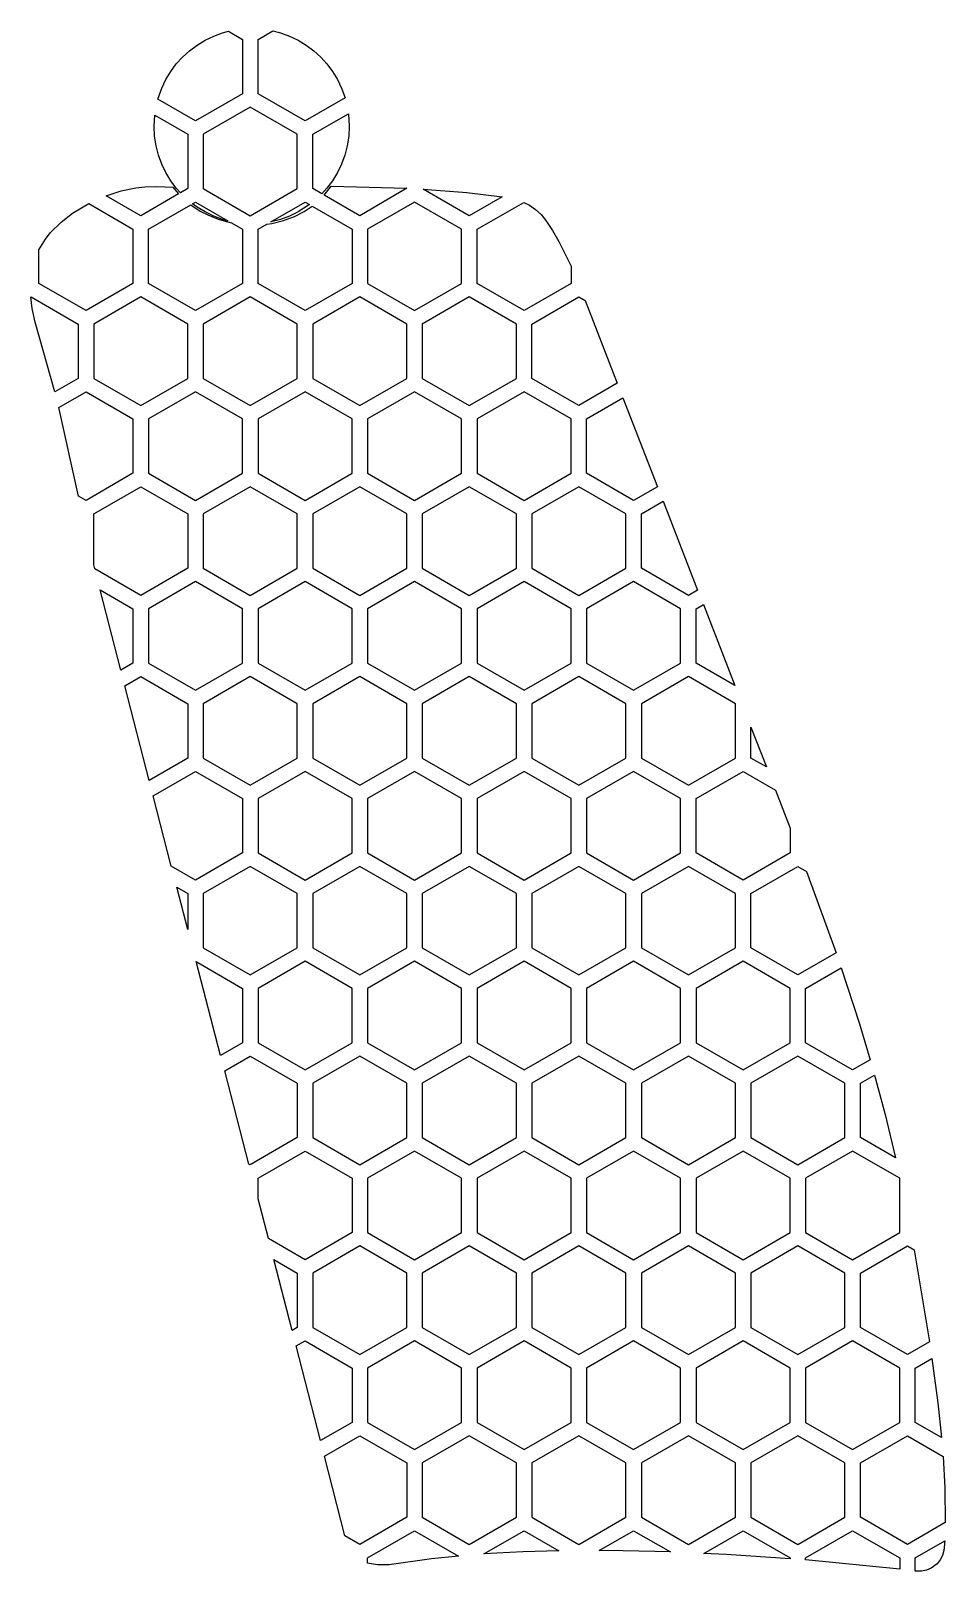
# Model space of a CAD drawing. Header units: millimetres. Extents: x 115.8 to 145.3, y -156.4 to -106.8.
import ezdxf

# ---------------------------------------------------------------- set-up
doc = ezdxf.new("R2010")
doc.units = ezdxf.units.MM

# ---------------------------------------------------------------- blocks, each defined once
blk = doc.blocks.new('HEX')
blk.add_lwpolyline([(1.516, 0.875), (0, 1.75), (-1.516, 0.875), (-1.516, -0.875), (0, -1.75), (1.516, -0.875)], close=True)

msp = doc.modelspace()

# ---------------------------------------------------------------- linework, layer by layer
for points in [[(119.894, -109.005), (120.017, -108.649), (120.149, -108.374), (120.307, -108.115), (120.488, -107.872), (120.691, -107.649), (120.915, -107.446), (121.157, -107.264), (121.417, -107.107), (121.692, -106.974), (121.981, -106.868), (122.171, -106.819), (122.622, -107.08), (122.622, -108.83), (121.107, -109.705), (119.894, -109.005)], [(123.852, -106.868), (124.141, -106.974), (124.416, -107.107), (124.676, -107.264), (124.918, -107.446), (125.142, -107.649), (125.345, -107.872), (125.526, -108.115), (125.684, -108.374), (125.816, -108.649), (125.928, -108.96), (124.638, -109.705), (123.122, -108.83), (123.122, -107.08), (123.601, -106.804), (123.852, -106.868)], [(120.488, -111.876), (120.307, -111.634), (120.149, -111.374), (120.017, -111.099), (119.911, -110.81), (119.833, -110.508), (119.785, -110.196), (119.769, -109.874), (119.79, -109.522), (120.857, -110.138), (120.857, -111.888), (120.622, -112.023), (120.488, -111.876)], [(125.922, -110.81), (125.816, -111.099), (125.684, -111.374), (125.526, -111.634), (125.345, -111.876), (125.18, -112.057), (124.888, -111.888), (124.888, -110.138), (126.036, -109.475), (126.064, -109.874), (126.048, -110.196), (126, -110.508), (125.922, -110.81)], [(118.228, -112.12), (118.713, -111.962), (119.181, -111.866), (119.47, -111.833), (119.862, -111.816), (120.376, -111.844), (120.562, -112.058), (119.341, -112.763), (118.228, -112.12)], [(125.252, -112.098), (125.48, -111.814), (127.919, -111.877), (126.403, -112.763), (125.252, -112.098)], [(128.443, -111.902), (129.854, -112.009), (130.995, -112.151), (129.934, -112.763), (128.443, -111.902)], [(116.266, -113.519), (116.424, -113.317), (116.775, -112.966), (117.145, -112.68), (117.663, -112.371), (119.091, -113.196), (119.091, -114.946), (117.576, -115.821), (116.06, -114.946), (116.06, -113.861), (116.266, -113.519)], [(120.954, -112.409), (121.258, -112.612), (121.5, -112.739), (121.838, -112.875), (122.27, -112.992), (122.622, -113.196), (122.622, -114.946), (121.107, -115.821), (119.591, -114.946), (119.591, -113.196), (120.954, -112.409)], [(121.981, -112.88), (121.692, -112.774), (121.417, -112.641), (121.157, -112.484), (121.012, -112.375), (121.107, -112.321), (122.15, -112.923), (121.981, -112.88)], [(123.567, -113.008), (123.946, -112.919), (124.295, -112.791), (124.612, -112.626), (124.866, -112.453), (126.153, -113.196), (126.153, -114.946), (124.638, -115.821), (123.122, -114.946), (123.122, -113.196), (123.409, -113.031), (123.567, -113.008)], [(124.782, -112.404), (124.416, -112.641), (124.141, -112.774), (123.852, -112.88), (123.53, -112.96), (124.638, -112.321), (124.782, -112.404)], [(131.696, -112.331), (131.872, -112.421), (132.071, -112.561), (132.246, -112.728), (132.401, -112.916), (132.613, -113.234), (132.819, -113.589), (133.216, -114.386), (133.216, -114.946), (131.7, -115.821), (130.184, -114.946), (130.184, -113.196), (131.696, -112.331)], [(116.571, -118.439), (115.939, -116.189), (115.844, -115.75), (115.796, -115.387), (115.81, -115.379), (117.326, -116.254), (117.326, -118.004), (116.571, -118.439)], [(133.667, -115.495), (134.705, -118.163), (133.466, -118.879), (131.95, -118.004), (131.95, -116.254), (133.466, -115.379), (133.667, -115.495)], [(117.334, -121.797), (116.697, -118.945), (117.576, -118.437), (119.091, -119.312), (119.091, -121.062), (117.576, -121.937), (117.334, -121.797)], [(134.888, -118.635), (136, -121.493), (135.231, -121.937), (133.716, -121.062), (133.716, -119.312), (134.888, -118.635)], [(117.832, -124.011), (117.826, -122.37), (119.341, -121.495), (120.857, -122.37), (120.857, -124.12), (119.341, -124.995), (117.865, -124.142), (117.832, -124.011)], [(136.183, -121.964), (137.295, -124.823), (136.997, -124.995), (135.481, -124.12), (135.481, -122.37), (136.183, -121.964)], [(118.695, -127.407), (118.035, -124.818), (119.091, -125.428), (119.091, -127.178), (118.695, -127.407)], [(137.479, -125.294), (138.07, -126.815), (138.491, -127.896), (137.247, -127.178), (137.247, -125.428), (137.479, -125.294)], [(119.609, -130.956), (118.824, -127.909), (119.341, -127.611), (120.857, -128.486), (120.857, -130.236), (119.609, -130.956)], [(139.012, -129.237), (139.514, -130.525), (139.012, -130.236), (139.012, -129.237)], [(120.325, -133.718), (119.739, -131.459), (121.107, -130.669), (122.622, -131.544), (122.622, -133.294), (121.107, -134.169), (120.325, -133.718)], [(139.803, -131.27), (140.278, -132.496), (140.278, -133.294), (138.762, -134.169), (137.247, -133.294), (137.247, -131.544), (138.762, -130.669), (139.803, -131.27)], [(140.809, -133.889), (141.762, -136.514), (140.528, -137.227), (139.012, -136.352), (139.012, -134.602), (140.528, -133.727), (140.809, -133.889)], [(120.502, -134.397), (120.857, -134.602), (120.857, -135.759), (120.502, -134.397)], [(121.916, -139.818), (121.128, -136.797), (122.622, -137.66), (122.622, -139.41), (121.916, -139.818)], [(141.928, -136.996), (142.516, -138.805), (142.859, -139.958), (142.293, -140.285), (140.778, -139.41), (140.778, -137.66), (141.928, -136.996)], [(122.831, -143.319), (122.048, -140.319), (122.872, -139.843), (124.388, -140.718), (124.388, -142.468), (122.872, -143.343), (122.831, -143.319)], [(143, -140.455), (143.338, -141.726), (143.675, -143.122), (142.543, -142.468), (142.543, -140.718), (143, -140.455)], [(123.456, -145.719), (123.122, -144.437), (123.122, -143.776), (124.638, -142.901), (126.153, -143.776), (126.153, -145.526), (124.638, -146.401), (123.456, -145.719)], [(124.224, -148.679), (123.633, -146.398), (124.388, -146.834), (124.388, -148.584), (124.224, -148.679)], [(144.277, -146.085), (144.767, -149.05), (144.059, -149.459), (142.543, -148.584), (142.543, -146.834), (144.059, -145.959), (144.277, -146.085)], [(125.138, -152.228), (124.354, -149.181), (124.638, -149.017), (126.153, -149.892), (126.153, -151.642), (125.138, -152.228)], [(144.848, -149.581), (145.041, -151.018), (145.158, -152.132), (144.309, -151.642), (144.309, -149.892), (144.848, -149.581)], [(125.921, -155.296), (125.267, -152.731), (126.403, -152.075), (127.919, -152.95), (127.919, -154.7), (126.403, -155.575), (125.921, -155.296)], [(145.207, -152.738), (145.261, -153.749), (145.277, -154.872), (144.059, -155.575), (142.543, -154.7), (142.543, -152.95), (144.059, -152.075), (145.207, -152.738)], [(128.712, -156.043), (127.345, -156.23), (126.979, -156.232), (126.653, -156.18), (126.653, -156.008), (128.169, -155.133), (129.582, -155.949), (128.712, -156.043)], [(132.82, -155.78), (131.66, -155.812), (130.4, -155.884), (131.7, -155.133), (132.82, -155.78)], [(136.418, -155.818), (134.894, -155.778), (134.124, -155.772), (135.231, -155.133), (136.418, -155.818)], [(140.278, -156.036), (138.217, -155.899), (137.498, -155.863), (138.762, -155.133), (140.278, -156.008), (140.278, -156.036)], [(143.809, -156.374), (140.778, -156.077), (140.778, -156.008), (142.293, -155.133), (143.809, -156.008), (143.809, -156.374)], [(145.262, -155.458), (145.237, -155.772), (145.191, -155.932), (145.115, -156.076), (145.013, -156.201), (144.82, -156.344), (144.671, -156.407), (144.509, -156.438), (144.309, -156.432), (144.309, -156.008), (145.262, -155.458)]]:
    msp.add_lwpolyline(points, close=True)

# ---------------------------------------------------------------- block references
for p in [(122.872, -111.013), (128.169, -114.071), (119.341, -117.129), (122.872, -117.129), (126.403, -117.129), (129.934, -117.129), (121.107, -120.187), (124.638, -120.187), (128.169, -120.187), (131.7, -120.187), (122.872, -123.245), (126.403, -123.245), (129.934, -123.245), (133.466, -123.245), (121.107, -126.303), (124.638, -126.303), (128.169, -126.303), (131.7, -126.303), (135.231, -126.303), (122.872, -129.361), (126.403, -129.361), (129.934, -129.361), (133.466, -129.361), (136.997, -129.361), (124.638, -132.419), (128.169, -132.419), (131.7, -132.419), (135.231, -132.419), (122.872, -135.477), (126.403, -135.477), (129.934, -135.477), (133.466, -135.477), (136.997, -135.477), (124.638, -138.535), (128.169, -138.535), (131.7, -138.535), (135.231, -138.535), (138.762, -138.535), (126.403, -141.593), (129.934, -141.593), (133.466, -141.593), (136.997, -141.593), (140.528, -141.593), (128.169, -144.651), (131.7, -144.651), (135.231, -144.651), (138.762, -144.651), (142.293, -144.651), (126.403, -147.709), (129.934, -147.709), (133.466, -147.709), (136.997, -147.709), (140.528, -147.709), (128.169, -150.767), (131.7, -150.767), (135.231, -150.767), (138.762, -150.767), (142.293, -150.767), (129.934, -153.825), (133.466, -153.825), (136.997, -153.825), (140.528, -153.825)]:
    msp.add_blockref('HEX', p)

doc.saveas('drawing.dxf')
